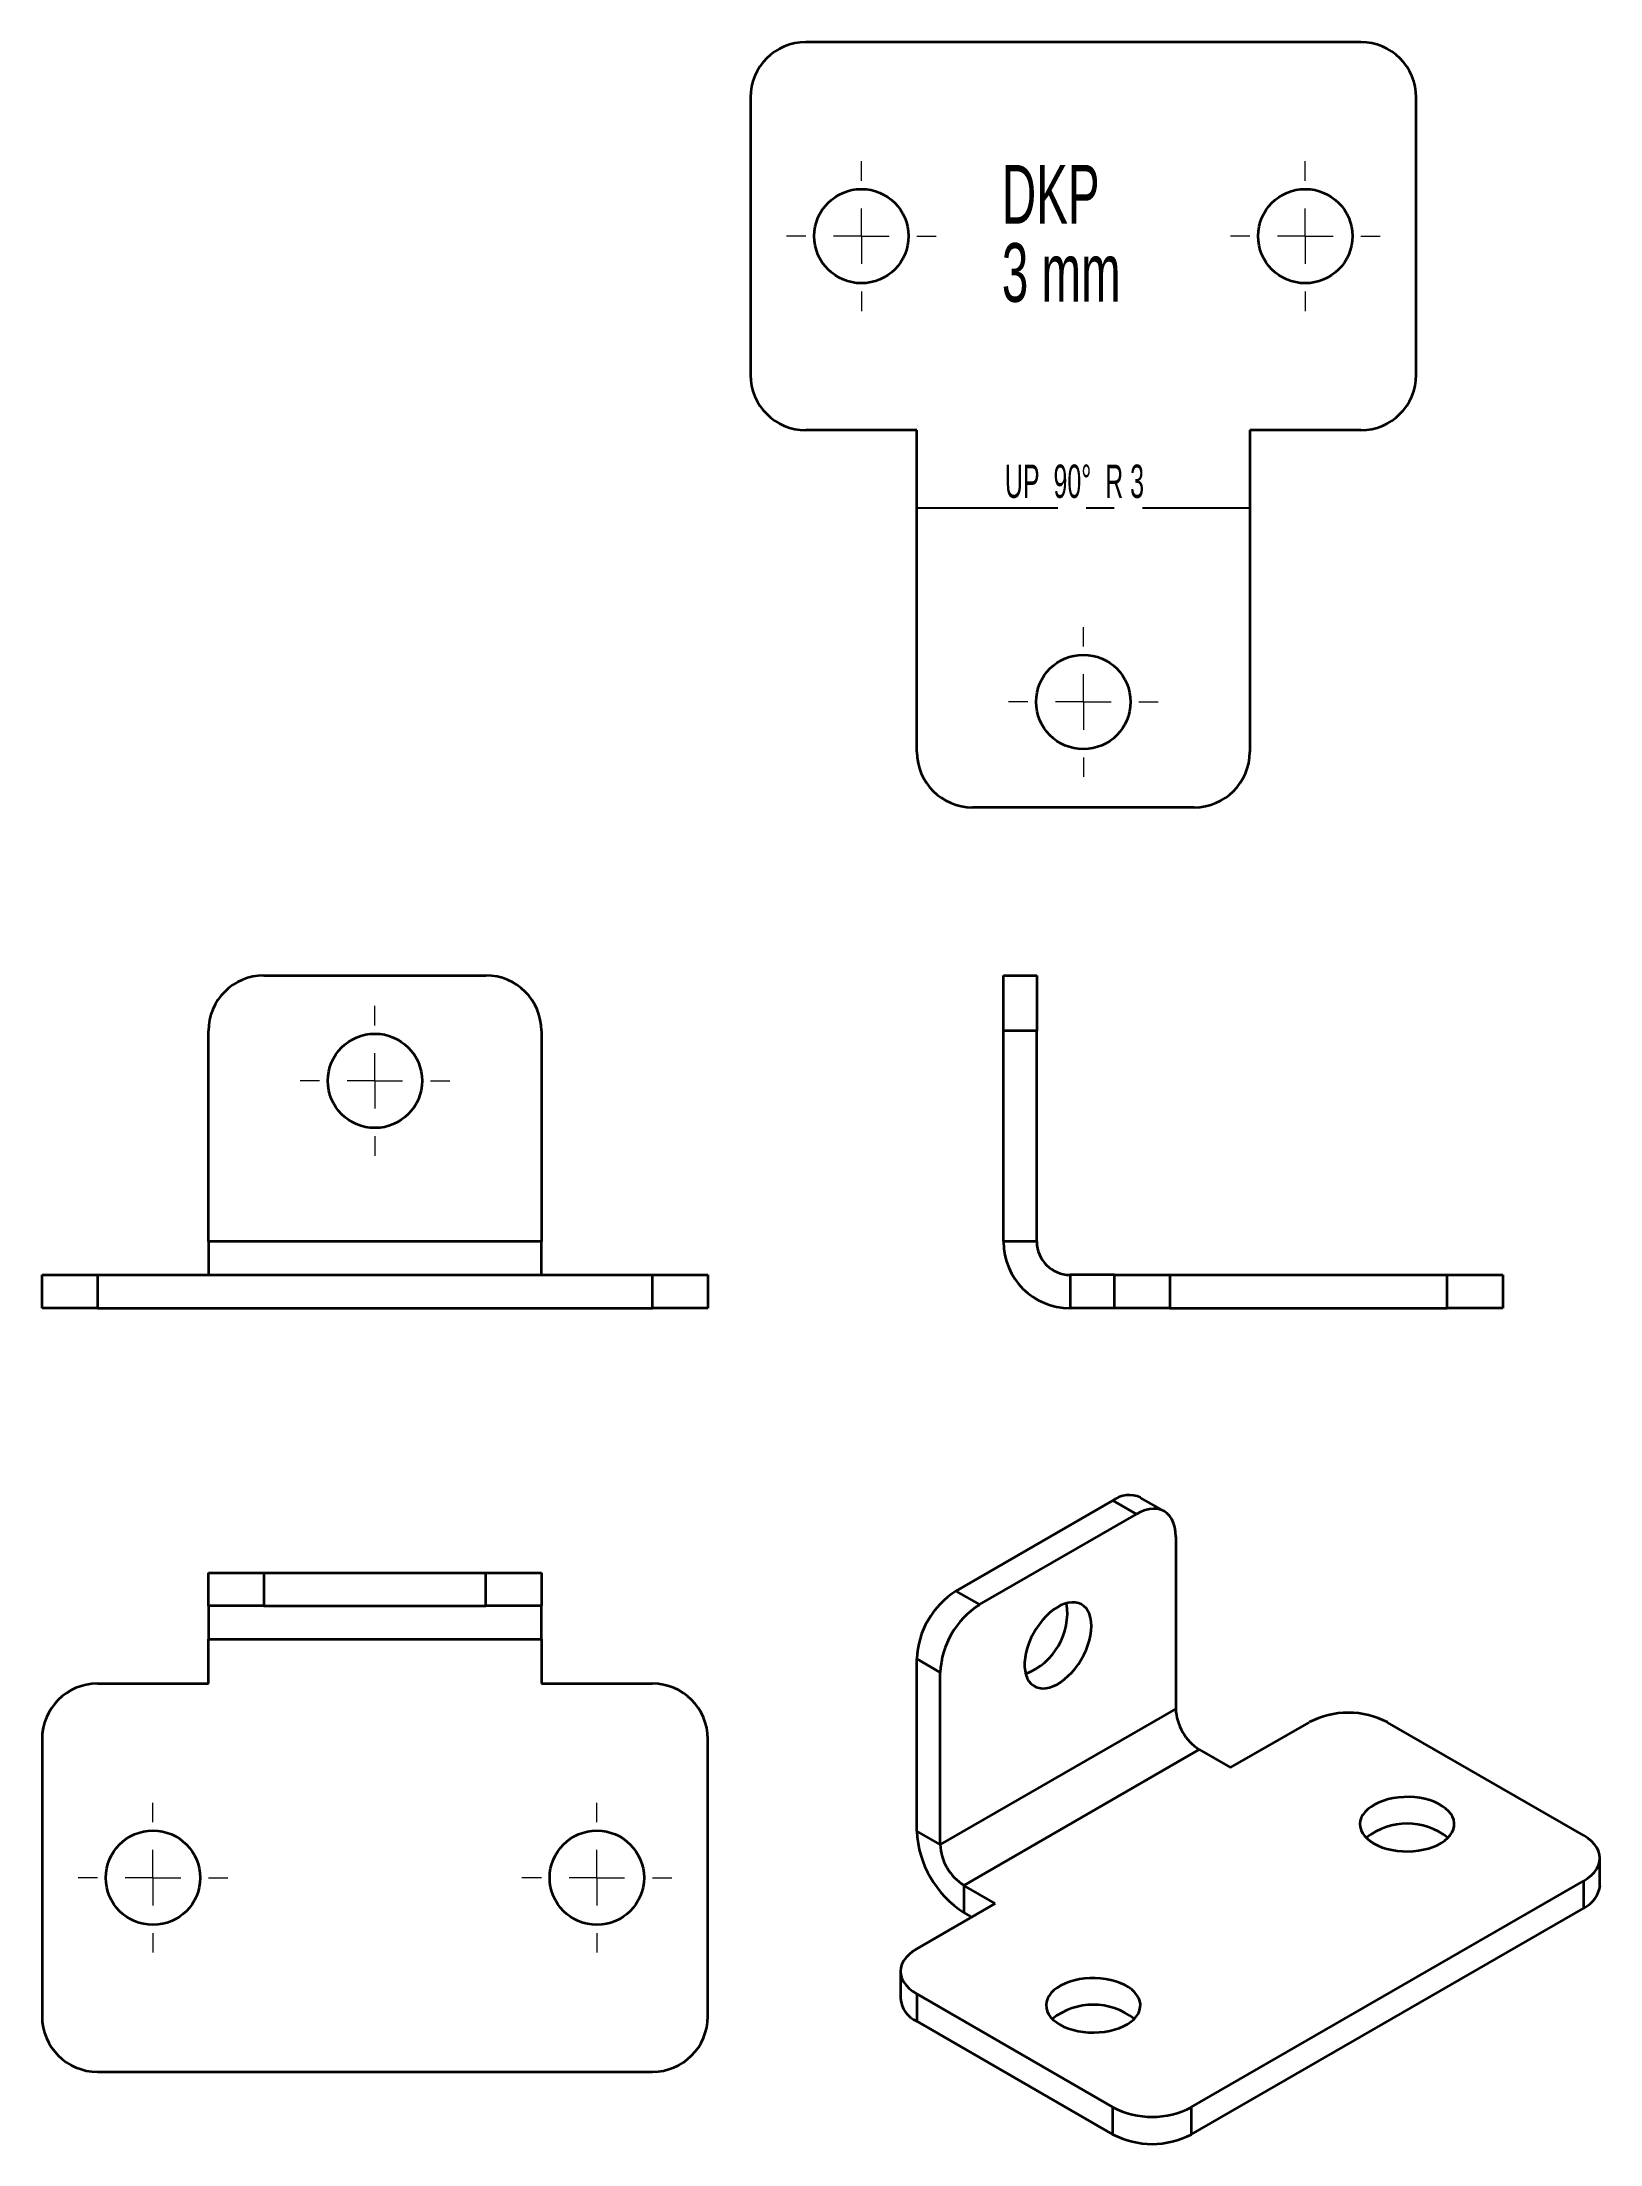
# Model space of a CAD drawing. Header units: millimetres. Extents: x -153 to -13, y 31 to 220.
import ezdxf

# ---------------------------------------------------------------- set-up
doc = ezdxf.new("R2010")
doc.units = ezdxf.units.MM
doc.linetypes.add('CENTERX2', pattern=[20.32, 12.7, -2.54, 2.54, -2.54])
doc.styles.add('SLDTEXTSTYLE0', font='TXT', dxfattribs={"width": 0.605})
doc.styles.add('SLDTEXTSTYLE1', font='TXT', dxfattribs={"width": 0.56125})

# ---------------------------------------------------------------- blocks, each defined once
blk = doc.blocks.new('SW_NOTE_0')
at = {"color": 0, "linetype": 'Continuous', "lineweight": 0, "char_height": 5.292, "attachment_point": 1, "style": 'SLDTEXTSTYLE0'}
for s, insert in [('DKP', (0, 6.82)), ('3 mm', (0, -0.23))]:
    blk.add_mtext(s, dxfattribs=dict(at, insert=insert))
blk = doc.blocks.new('SW_CENTERMARKSYMBOL_0')
at = {"color": 0, "linetype": 'Continuous', "lineweight": 18}
for p, q in [((0, 5), (0, 6.75)), ((0, 0), (0, 2.5)), ((-5, 0), (-6.75, 0)), ((0, 0), (-2.5, 0)), ((0, 0), (0, -2.5)), ((0, 0), (2.5, 0)), ((5, 0), (6.75, 0)), ((0, -5), (0, -6.75))]:
    blk.add_line(p, q, dxfattribs=at)
blk = doc.blocks.new('SW_CENTERMARKSYMBOL_1')
at = {"color": 0, "linetype": 'Continuous', "lineweight": 18}
for p, q in [((0, 5), (0, 6.75)), ((0, 0), (0, 2.5)), ((-5, 0), (-6.75, 0)), ((0, 0), (-2.5, 0)), ((0, 0), (0, -2.5)), ((0, 0), (2.5, 0)), ((5, 0), (6.75, 0)), ((0, -5), (0, -6.75))]:
    blk.add_line(p, q, dxfattribs=at)
blk = doc.blocks.new('SW_CENTERMARKSYMBOL_2')
at = {"color": 0, "linetype": 'Continuous', "lineweight": 18}
for p, q in [((0, 5), (0, 6.75)), ((0, 0), (0, 2.5)), ((-5, 0), (-6.75, 0)), ((0, 0), (-2.5, 0)), ((0, 0), (0, -2.5)), ((0, 0), (2.5, 0)), ((5, 0), (6.75, 0)), ((0, -5), (0, -6.75))]:
    blk.add_line(p, q, dxfattribs=at)
blk = doc.blocks.new('SW_CENTERMARKSYMBOL_3')
at = {"color": 0, "linetype": 'Continuous', "lineweight": 18}
for p, q in [((0, 5), (0, 6.75)), ((0, 0), (0, 2.5)), ((-5, 0), (-6.75, 0)), ((0, 0), (-2.5, 0)), ((0, 0), (0, -2.5)), ((0, 0), (2.5, 0)), ((5, 0), (6.75, 0)), ((0, -5), (0, -6.75))]:
    blk.add_line(p, q, dxfattribs=at)
blk = doc.blocks.new('SW_CENTERMARKSYMBOL_4')
at = {"color": 0, "linetype": 'Continuous', "lineweight": 18}
for p, q in [((0, 5), (0, 6.75)), ((0, 0), (0, 2.5)), ((-5, 0), (-6.75, 0)), ((0, 0), (-2.5, 0)), ((0, 0), (0, -2.5)), ((0, 0), (2.5, 0)), ((5, 0), (6.75, 0)), ((0, -5), (0, -6.75))]:
    blk.add_line(p, q, dxfattribs=at)
blk = doc.blocks.new('SW_CENTERMARKSYMBOL_5')
at = {"color": 0, "linetype": 'Continuous', "lineweight": 18}
for p, q in [((0, 5), (0, 6.75)), ((0, 0), (0, 2.5)), ((-5, 0), (-6.75, 0)), ((0, 0), (-2.5, 0)), ((0, 0), (0, -2.5)), ((0, 0), (2.5, 0)), ((5, 0), (6.75, 0)), ((0, -5), (0, -6.75))]:
    blk.add_line(p, q, dxfattribs=at)

msp = doc.modelspace()

# ---------------------------------------------------------------- linework, layer by layer
at = {"color": 7, "linetype": 'Continuous', "lineweight": 35}
for p, q in [((-34.45, 220.09), (-84.45, 220.09)), ((-89.45, 215.09), (-89.45, 190.09)), ((-29.45, 190.09), (-29.45, 215.09)), ((-74.45, 185.09), (-84.45, 185.09)), ((-74.45, 156.09), (-74.45, 185.09)), ((-34.45, 185.09), (-44.45, 185.09)), ((-44.45, 185.09), (-44.45, 156.09)), ((-49.45, 151.09), (-69.45, 151.09)), ((-133.29, 135.93), (-113.29, 135.93)), ((-66.65, 135.93), (-63.65, 135.93)), ((-66.65, 130.93), (-66.65, 135.93)), ((-63.65, 135.93), (-63.65, 130.93)), ((-138.29, 111.93), (-138.29, 130.93)), ((-108.29, 130.93), (-108.29, 111.93)), ((-63.65, 130.93), (-66.65, 130.93)), ((-66.65, 111.93), (-66.65, 130.93)), ((-63.65, 111.93), (-63.65, 130.93)), ((-138.29, 111.93), (-138.29, 108.93)), ((-108.29, 111.93), (-138.29, 111.93)), ((-108.29, 108.93), (-108.29, 111.93)), ((-63.65, 111.93), (-66.65, 111.93)), ((-153.29, 105.93), (-153.29, 108.93)), ((-153.29, 108.93), (-148.29, 108.93)), ((-148.29, 108.93), (-148.29, 105.93)), ((-148.29, 108.93), (-98.29, 108.93)), ((-98.29, 105.93), (-98.29, 108.93)), ((-98.29, 108.93), (-93.29, 108.93)), ((-93.29, 108.93), (-93.29, 105.93)), ((-60.65, 108.93), (-60.65, 105.93)), ((-56.65, 108.93), (-60.65, 108.93)), ((-56.65, 105.93), (-56.65, 108.93)), ((-56.65, 108.93), (-51.65, 108.93)), ((-51.65, 108.93), (-51.65, 105.93)), ((-51.65, 108.93), (-26.65, 108.93)), ((-26.65, 105.93), (-26.65, 108.93)), ((-26.65, 108.93), (-21.65, 108.93)), ((-21.65, 108.93), (-21.65, 105.93)), ((-148.29, 105.93), (-153.29, 105.93)), ((-148.29, 105.93), (-98.29, 105.93)), ((-93.29, 105.93), (-98.29, 105.93)), ((-56.65, 105.93), (-60.65, 105.93)), ((-51.65, 105.93), (-56.65, 105.93)), ((-51.65, 105.93), (-26.65, 105.93)), ((-21.65, 105.93), (-26.65, 105.93)), ((-70.93, 80.43), (-56.79, 88.59)), ((-68.81, 79.21), (-54.67, 87.37)), ((-54.67, 87.37), (-56.79, 88.59)), ((-52.17, 87.62), (-54.29, 88.84)), ((-51.13, 85.33), (-51.13, 69.81)), ((-138.29, 79.08), (-138.29, 82.08)), ((-138.29, 82.08), (-133.29, 82.08)), ((-133.29, 82.08), (-133.29, 79.08)), ((-133.29, 82.08), (-113.29, 82.08)), ((-113.29, 79.08), (-113.29, 82.08)), ((-113.29, 82.08), (-108.29, 82.08)), ((-108.29, 82.08), (-108.29, 79.08)), ((-70.93, 80.43), (-68.81, 79.21)), ((-133.29, 79.08), (-138.29, 79.08)), ((-138.29, 79.08), (-138.29, 76.08)), ((-133.29, 79.08), (-113.29, 79.08)), ((-108.29, 79.08), (-113.29, 79.08)), ((-108.29, 76.08), (-108.29, 79.08)), ((-138.29, 76.08), (-108.29, 76.08)), ((-138.29, 72.08), (-138.29, 76.08)), ((-108.29, 76.08), (-108.29, 72.08)), ((-72.34, 73.08), (-74.47, 74.31)), ((-74.47, 58.79), (-74.47, 74.31)), ((-148.29, 72.08), (-138.29, 72.08)), ((-108.29, 72.08), (-98.29, 72.08)), ((-72.34, 57.57), (-72.34, 73.08)), ((-51.13, 69.81), (-72.34, 57.57)), ((-46.18, 64.51), (-39.11, 68.59)), ((-14.36, 58.38), (-32.04, 68.59)), ((-153.29, 67.08), (-153.29, 42.08)), ((-93.29, 42.08), (-93.29, 67.08)), ((-70.22, 53.89), (-49.01, 66.14)), ((-49.01, 66.14), (-46.18, 64.51)), ((-72.34, 57.57), (-74.47, 58.79)), ((-12.9, 53.89), (-12.9, 56.34)), ((-67.39, 52.26), (-70.22, 53.89)), ((-70.22, 53.89), (-70.22, 51.44)), ((-49.72, 33.89), (-14.36, 54.3)), ((-14.36, 51.85), (-14.36, 54.3)), ((-74.47, 48.18), (-67.39, 52.26)), ((-69.52, 51.04), (-70.22, 51.44)), ((-49.72, 31.44), (-14.36, 51.85)), ((-75.93, 46.14), (-75.93, 43.69)), ((-74.47, 44.1), (-56.79, 33.89)), ((-74.47, 44.1), (-74.47, 41.65)), ((-74.47, 41.65), (-56.79, 31.44)), ((-148.29, 37.08), (-98.29, 37.08)), ((-56.79, 31.44), (-56.79, 33.89)), ((-49.72, 33.89), (-49.72, 31.44))]:
    msp.add_line(p, q, dxfattribs=at)
at = {"color": 7, "linetype": 'CENTERX2'}
msp.add_line((-74.45, 178.09), (-44.45, 178.09), dxfattribs=at)
at = {"color": 7, "linetype": 'Continuous', "lineweight": 35, "flags": 128}
for points in [[(-51.13, 85.33), (-51.15, 85.77), (-51.22, 86.19), (-51.33, 86.56), (-51.48, 86.9), (-51.67, 87.19), (-51.9, 87.43), (-52.17, 87.62), (-52.46, 87.75), (-52.79, 87.83), (-53.13, 87.85), (-53.5, 87.81), (-53.88, 87.72), (-54.27, 87.57), (-54.67, 87.37)], [(-58.73, 77.27), (-58.75, 77.65), (-58.81, 78.01), (-58.91, 78.33), (-59.04, 78.62), (-59.21, 78.87), (-59.41, 79.07), (-59.64, 79.23), (-59.9, 79.34), (-60.19, 79.4), (-60.49, 79.41), (-60.81, 79.37), (-61.14, 79.28), (-61.48, 79.14), (-61.82, 78.95), (-62.16, 78.72), (-62.5, 78.45), (-62.83, 78.13), (-63.14, 77.79), (-63.43, 77.42), (-63.71, 77.02), (-63.95, 76.6), (-64.17, 76.17), (-64.35, 75.73), (-64.51, 75.28), (-64.62, 74.84), (-64.7, 74.41), (-64.74, 74), (-64.74, 73.6), (-64.7, 73.23), (-64.62, 72.89), (-64.51, 72.58), (-64.35, 72.31), (-64.17, 72.09), (-63.95, 71.91), (-63.71, 71.77), (-63.43, 71.69), (-63.14, 71.65), (-62.83, 71.67), (-62.5, 71.73), (-62.16, 71.85), (-61.82, 72.01), (-61.48, 72.22), (-61.14, 72.47), (-60.81, 72.77), (-60.49, 73.09), (-60.19, 73.45), (-59.9, 73.84), (-59.64, 74.25), (-59.41, 74.68), (-59.21, 75.11), (-59.04, 75.56), (-58.91, 76), (-58.81, 76.43), (-58.75, 76.86), (-58.73, 77.27)], [(-33.28, 57.67), (-32.91, 57.48), (-32.52, 57.32), (-32.09, 57.19), (-31.64, 57.08), (-31.17, 57.01), (-30.7, 56.96), (-30.21, 56.95), (-29.73, 56.97), (-29.25, 57.02), (-28.79, 57.11), (-28.34, 57.22), (-27.92, 57.36), (-27.53, 57.53), (-27.18, 57.72), (-26.87, 57.93), (-26.6, 58.17), (-26.38, 58.42), (-26.21, 58.68), (-26.09, 58.95), (-26.03, 59.23), (-26.02, 59.51), (-26.07, 59.79), (-26.18, 60.06), (-26.33, 60.33), (-26.54, 60.58), (-26.8, 60.82), (-27.1, 61.04), (-27.44, 61.24), (-27.82, 61.41), (-28.23, 61.56), (-28.67, 61.68), (-29.13, 61.77), (-29.61, 61.83), (-30.09, 61.86), (-30.57, 61.85), (-31.06, 61.82), (-31.53, 61.75), (-31.98, 61.65), (-32.41, 61.52), (-32.82, 61.37), (-33.19, 61.19), (-33.52, 60.98), (-33.81, 60.76), (-34.06, 60.52), (-34.25, 60.26), (-34.4, 59.99), (-34.49, 59.72), (-34.52, 59.44), (-34.5, 59.16), (-34.42, 58.88), (-34.29, 58.61), (-34.11, 58.35), (-33.88, 58.11), (-33.6, 57.88), (-33.28, 57.67)], [(-14.36, 54.3), (-13.99, 54.54), (-13.66, 54.81), (-13.39, 55.09), (-13.18, 55.39), (-13.02, 55.7), (-12.93, 56.02), (-12.9, 56.34), (-12.93, 56.67), (-13.02, 56.98), (-13.18, 57.3), (-13.39, 57.59), (-13.66, 57.88), (-13.99, 58.14), (-14.36, 58.38)], [(-74.47, 48.18), (-74.84, 47.94), (-75.16, 47.67), (-75.43, 47.39), (-75.65, 47.09), (-75.8, 46.78), (-75.9, 46.46), (-75.93, 46.14), (-75.9, 45.81), (-75.8, 45.5), (-75.65, 45.18), (-75.43, 44.88), (-75.16, 44.6), (-74.84, 44.34), (-74.47, 44.1)], [(-61.56, 41.34), (-61.2, 41.15), (-60.8, 40.99), (-60.38, 40.86), (-59.93, 40.75), (-59.46, 40.68), (-58.98, 40.63), (-58.49, 40.62), (-58.01, 40.64), (-57.53, 40.69), (-57.07, 40.78), (-56.63, 40.89), (-56.21, 41.03), (-55.82, 41.2), (-55.47, 41.39), (-55.15, 41.61), (-54.88, 41.84), (-54.66, 42.09), (-54.49, 42.35), (-54.38, 42.62), (-54.32, 42.9), (-54.31, 43.18), (-54.36, 43.46), (-54.46, 43.73), (-54.62, 44), (-54.83, 44.25), (-55.08, 44.49), (-55.38, 44.71), (-55.73, 44.91), (-56.11, 45.08), (-56.52, 45.23), (-56.96, 45.35), (-57.42, 45.44), (-57.89, 45.5), (-58.37, 45.53), (-58.86, 45.52), (-59.34, 45.49), (-59.81, 45.42), (-60.27, 45.32), (-60.7, 45.19), (-61.1, 45.04), (-61.47, 44.86), (-61.81, 44.66), (-62.1, 44.43), (-62.34, 44.19), (-62.54, 43.93), (-62.68, 43.67), (-62.77, 43.39), (-62.8, 43.11), (-62.78, 42.83), (-62.71, 42.55), (-62.58, 42.28), (-62.4, 42.02), (-62.16, 41.78), (-61.88, 41.55), (-61.56, 41.34)]]:
    msp.add_lwpolyline(points, dxfattribs=at)
at = {"color": 7, "linetype": 'Continuous', "lineweight": 35}
for centre in [(-79.45, 202.59), (-39.45, 202.59), (-59.45, 160.59), (-123.29, 126.43), (-143.29, 54.58), (-103.29, 54.58)]:
    msp.add_circle(centre, 4.25, dxfattribs=at)
for centre, radius, start, end in [((-84.45, 215.09), 5, 90, 180), ((-34.45, 215.09), 5, 0, 90), ((-84.45, 190.09), 5, 180, 270), ((-34.45, 190.09), 5, 270, 0), ((-69.45, 156.09), 5, 180, 270), ((-49.45, 156.09), 5, 270, 0), ((-133.29, 130.93), 5, 90, 180), ((-113.29, 130.93), 5, 0, 90), ((-60.65, 111.93), 6, 180, 270), ((-60.65, 111.93), 3, 180, 270), ((-55.33, 86.62), 2.46, 64.9178, 126.3926), ((-66.83, 73.98), 7.64, 122.4534, 177.5466), ((-64.71, 72.75), 7.64, 122.4534, 177.5466), ((-66.81, 78.46), 5.92, 291.548, 8.4574), ((-148.29, 67.08), 5, 90, 180), ((-98.29, 67.08), 5, 0, 90), ((-46.54, 70.01), 4.59, 182.4873, 237.5127), ((-35.57, 61.81), 7.65, 62.4576, 117.5424), ((-65.25, 59.21), 9.22, 182.6055, 237.3945), ((-30.27, 53.54), 5.92, 51.5565, 128.4435), ((-67.76, 57.77), 4.59, 182.4871, 237.5129), ((-15.46, 54.19), 2.59, 295.2735, 353.4064), ((-73.48, 43.9), 2.46, 184.9193, 246.4008), ((-148.29, 42.08), 5, 180, 270), ((-98.29, 42.08), 5, 270, 0), ((-58.56, 37.21), 5.92, 51.5565, 128.4435), ((-53.25, 40.67), 7.65, 242.4576, 297.5424), ((-53.25, 38.22), 7.65, 242.4576, 297.5424)]:
    msp.add_arc(centre, radius, start, end, dxfattribs=at)

# ---------------------------------------------------------------- block references
at = {"color": 7, "linetype": 'Continuous', "lineweight": 18}
for name, p in [('SW_CENTERMARKSYMBOL_5', (-79.45, 202.59)), ('SW_CENTERMARKSYMBOL_4', (-39.45, 202.59)), ('SW_CENTERMARKSYMBOL_3', (-59.45, 160.59))]:
    msp.add_blockref(name, p, dxfattribs=at)
at = {"color": 7, "linetype": 'Continuous', "lineweight": 0}
for name, p in [('SW_NOTE_0', (-66.79, 202.19)), ('SW_CENTERMARKSYMBOL_0', (-123.29, 126.43)), ('SW_CENTERMARKSYMBOL_1', (-143.29, 54.58)), ('SW_CENTERMARKSYMBOL_2', (-103.29, 54.58))]:
    msp.add_blockref(name, p, dxfattribs=at)

# ---------------------------------------------------------------- texts
at = {"color": 7, "linetype": 'Continuous', "lineweight": 0, "insert": (-60.25, 181.99), "char_height": 3, "attachment_point": 2, "style": 'SLDTEXTSTYLE1'}
msp.add_mtext('UP  90°  R 3', dxfattribs=at)

doc.saveas('drawing.dxf')
